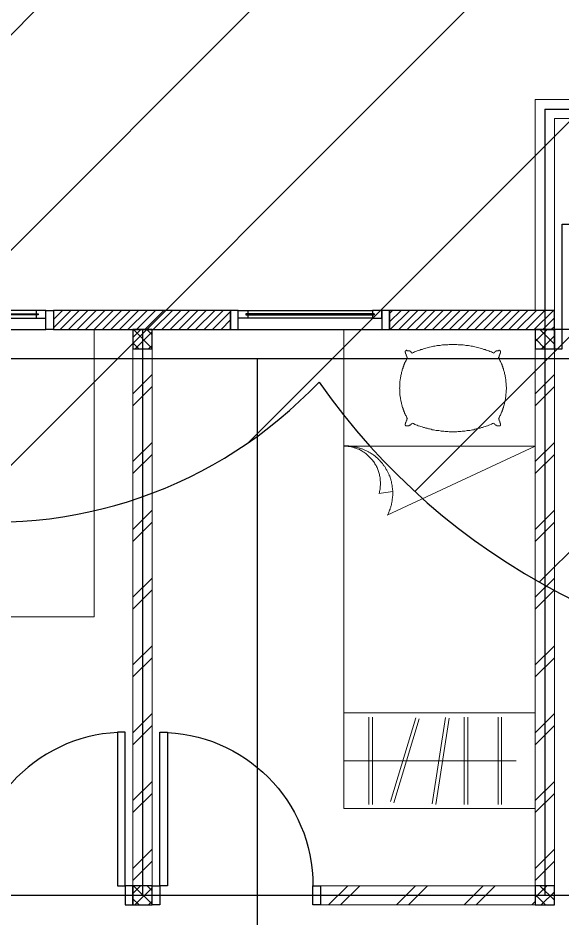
# Model space of a CAD drawing. Header units: millimetres. Extents: x -324 to 75, y -297 to 74.
# Drawn here: x -62.776 to -59.936, y 10.522 to 15.221 of the extents above; entities that cross this region are included whole.
import ezdxf

# ---------------------------------------------------------------- set-up
doc = ezdxf.new("R2010")
doc.units = ezdxf.units.MM
doc.layers.get('defpoints').update_dxf_attribs({"color": 1})
for name, color, linetype, lineweight in [('ars', 11, 'Continuous', 0), ('KOL', 1, 'Continuous', 30), ('KOLOM', 4, 'Continuous', 9), ('lan', 7, 'Continuous', 15), ('tem', 5, 'Continuous', 20)]:
    doc.layers.add(name, color=color, linetype=linetype, lineweight=lineweight)
doc.layers.add('as', color=1, linetype='Continuous', plot=False)
doc.layers.add('Kusen', color=30, linetype='Continuous')
pattern_1 = [(45, (517.045883, -325.731844), (-0.0220970869, 0.0220970869), [])]

# ---------------------------------------------------------------- blocks, each defined once
blk = doc.blocks.new('T. J1')
at = {"layer": 'Kusen'}
for p, q in [((-0.7188, 0.1), (-0.0688, 0.1)), ((0.7212, 0.1), (0.0712, 0.1)), ((-0.0688, 0.06), (-0.7188, 0.06)), ((0.0712, 0.06), (0.7212, 0.06)), ((-0.0188, 0), (-0.7688, 0)), ((0.0212, 0), (0.7712, 0))]:
    blk.add_line(p, q, dxfattribs=at)
for points in [[(-0.8088, 0), (-0.7688, 0), (-0.7688, 0.1), (-0.8088, 0.1)], [(-0.0188, 0), (0.0212, 0), (0.0212, 0.1), (-0.0188, 0.1)], [(0.8112, 0), (0.7712, 0), (0.7712, 0.1), (0.8112, 0.1)]]:
    blk.add_lwpolyline(points, close=True, dxfattribs=at)
for points in [[(-0.7188, 0.0775), (-0.7188, 0.06), (-0.7688, 0.06), (-0.7688, 0.1), (-0.7188, 0.1), (-0.7188, 0.0825), (-0.7288, 0.0825), (-0.7288, 0.0775), (-0.7188, 0.0775)], [(-0.0688, 0.0775), (-0.0688, 0.06), (-0.0188, 0.06), (-0.0188, 0.1), (-0.0688, 0.1), (-0.0688, 0.0825), (-0.0588, 0.0825), (-0.0588, 0.0775), (-0.0688, 0.0775)], [(0.0712, 0.0775), (0.0712, 0.06), (0.0212, 0.06), (0.0212, 0.1), (0.0712, 0.1), (0.0712, 0.0825), (0.0612, 0.0825), (0.0612, 0.0775), (0.0712, 0.0775)], [(0.7212, 0.0775), (0.7212, 0.06), (0.7712, 0.06), (0.7712, 0.1), (0.7212, 0.1), (0.7212, 0.0825), (0.7312, 0.0825), (0.7312, 0.0775), (0.7212, 0.0775)]]:
    blk.add_lwpolyline(points, dxfattribs=at)
at = {"layer": 'Kusen', "color": 141}
for points in [[(-0.7288, 0.0775), (-0.0588, 0.0775), (-0.0588, 0.0825), (-0.7288, 0.0825)], [(0.7312, 0.0775), (0.0612, 0.0775), (0.0612, 0.0825), (0.7312, 0.0825)]]:
    blk.add_lwpolyline(points, close=True, dxfattribs=at)
blk = doc.blocks.new('T. J2')
at = {"layer": 'Kusen'}
for p, q in [((-0.3692, 0.1), (0.2808, 0.1)), ((0.2808, 0.06), (-0.3692, 0.06)), ((-0.4192, 0), (0.3308, 0))]:
    blk.add_line(p, q, dxfattribs=at)
for points in [[(-0.4592, 0), (-0.4192, 0), (-0.4192, 0.1), (-0.4592, 0.1)], [(0.3308, 0), (0.3708, 0), (0.3708, 0.1), (0.3308, 0.1)]]:
    blk.add_lwpolyline(points, close=True, dxfattribs=at)
for points in [[(-0.3692, 0.0775), (-0.3692, 0.06), (-0.4192, 0.06), (-0.4192, 0.1), (-0.3692, 0.1), (-0.3692, 0.0825), (-0.3792, 0.0825), (-0.3792, 0.0775), (-0.3692, 0.0775)], [(0.2808, 0.0775), (0.2808, 0.06), (0.3308, 0.06), (0.3308, 0.1), (0.2808, 0.1), (0.2808, 0.0825), (0.2908, 0.0825), (0.2908, 0.0775), (0.2808, 0.0775)]]:
    blk.add_lwpolyline(points, dxfattribs=at)
at = {"layer": 'Kusen', "color": 141}
blk.add_lwpolyline([(-0.3792, 0.0775), (0.2908, 0.0775), (0.2908, 0.0825), (-0.3792, 0.0825)], close=True, dxfattribs=at)
blk = doc.blocks.new('P.80')
at = {"layer": 'Kusen'}
for points in [[(-69.8094, -74.8368), (-69.7694, -74.8368), (-69.7694, -74.0368), (-69.8094, -74.0368)], [(-70.6094, -74.9368), (-70.5694, -74.9368), (-70.5694, -74.8368), (-70.6094, -74.8368)], [(-69.7694, -74.9368), (-69.7294, -74.9368), (-69.7294, -74.8368), (-69.7694, -74.8368)]]:
    blk.add_lwpolyline(points, close=True, dxfattribs=at)
blk.add_arc((-69.7694, -74.8368), 0.8, 90, 180, dxfattribs=at)
blk = doc.blocks.new('P.60')
at = {"layer": 'Kusen'}
for points in [[(1472.8348, 997.5354), (1472.8748, 997.5354), (1472.8748, 997.4354), (1472.8348, 997.4354)], [(1473.4748, 997.5354), (1473.5148, 997.5354), (1473.5148, 997.4354), (1473.4748, 997.4354)], [(1472.8748, 996.8854), (1472.9148, 996.8854), (1472.9148, 997.4354), (1472.8748, 997.4354)]]:
    blk.add_lwpolyline(points, close=True, dxfattribs=at)
blk.add_arc((1472.8948, 997.4658), 0.5808, 268.0266, 356.9943, dxfattribs=at)
blk = doc.blocks.new('K 10.10')
at = {"layer": 'ars'}
h = blk.add_hatch(dxfattribs=at)
h.set_pattern_fill('_USER', color=256, scale=0.05, angle=45, double=1, pattern_type=0)
h.set_pattern_definition([(45, (0, 0), (-0.035355339, 0.035355339), []), (135, (0, 0), (-0.035355339, -0.035355339), [])])
h.paths.add_polyline_path([(1560.5383, 1380.4069), (1560.6383, 1380.4069), (1560.6383, 1380.5069), (1560.5383, 1380.5069)])
at = {"layer": 'KOL'}
blk.add_lwpolyline([(1560.5383, 1380.4069), (1560.6383, 1380.4069), (1560.6383, 1380.5069), (1560.5383, 1380.5069)], close=True, dxfattribs=at)
blk = doc.blocks.new('BED2')
blk.add_lwpolyline([(-0.4994, 1.9988), (0.4994, 1.9988), (0.4994, 0), (-0.4994, 0)], close=True)
for points in [[(0.4994, 1.9988), (0.4994, 0)], [(-0.1435, 1.8765), (-0.1435, 1.8765), (-0.1435, 1.8765), (-0.1447, 1.8765), (-0.1447, 1.8777), (-0.1447, 1.8789), (-0.1471, 1.8789), (-0.1471, 1.8814), (-0.1495, 1.8814), (-0.1495, 1.8826), (-0.1495, 1.8826), (-0.1495, 1.8838), (-0.1519, 1.8838), (-0.1519, 1.8862), (-0.1556, 1.8862), (-0.1556, 1.8874), (-0.158, 1.8874), (-0.158, 1.8886), (-0.1592, 1.8886), (-0.1592, 1.8886), (-0.1689, 1.8886), (-0.1689, 1.8898), (-0.1701, 1.8898), (-0.1701, 1.891), (-0.1737, 1.891), (-0.1737, 1.8898), (-0.1737, 1.8898), (-0.1737, 1.8886), (-0.1774, 1.8886), (-0.1774, 1.8886), (-0.1774, 1.8886), (-0.1774, 1.8862), (-0.1786, 1.8862), (-0.1786, 1.8789), (-0.1774, 1.8789), (-0.1774, 1.8765), (-0.1774, 1.8765), (-0.1774, 1.8729), (-0.1762, 1.8729), (-0.1762, 1.8705), (-0.1749, 1.8705), (-0.1749, 1.868), (-0.1737, 1.868), (-0.1737, 1.8668), (-0.1737, 1.8668), (-0.1737, 1.8632), (-0.1725, 1.8632), (-0.1725, 1.8608), (-0.1713, 1.8608), (-0.1713, 1.8571), (-0.1713, 1.8571), (-0.1713, 1.8559), (-0.1701, 1.8559), (-0.1701, 1.8547), (-0.1689, 1.8547), (-0.1689, 1.8523), (-0.1677, 1.8523)], [(0.2827, 1.8765), (0.2766, 1.8789), (0.2706, 1.8826), (0.2633, 1.885), (0.2573, 1.8874), (0.2512, 1.8898), (0.2439, 1.8923), (0.2379, 1.8947), (0.2306, 1.8959), (0.2246, 1.8983), (0.2185, 1.9007), (0.2113, 1.9019), (0.2052, 1.9044), (0.1979, 1.9056), (0.1919, 1.9068), (0.1846, 1.9092), (0.1786, 1.9104), (0.1713, 1.9116), (0.1653, 1.9128), (0.158, 1.914), (0.1519, 1.9153), (0.1447, 1.9165), (0.1374, 1.9165), (0.1314, 1.9177), (0.1241, 1.9189), (0.118, 1.9189), (0.1108, 1.9201), (0.1047, 1.9201), (0.0975, 1.9201), (0.0902, 1.9213), (0.0841, 1.9213), (0.0769, 1.9213), (0.0708, 1.9213), (0.0636, 1.9213), (0.0563, 1.9213), (0.0502, 1.9213), (0.043, 1.9201), (0.0369, 1.9201), (0.0297, 1.9201), (0.0224, 1.9189), (0.0163, 1.9189), (0.0091, 1.9177), (0.003, 1.9165), (-0.0042, 1.9165), (-0.0115, 1.9153), (-0.0176, 1.914), (-0.0248, 1.9128), (-0.0309, 1.9116), (-0.0381, 1.9104), (-0.0442, 1.9092), (-0.0515, 1.9068), (-0.0575, 1.9056), (-0.0648, 1.9044), (-0.0708, 1.9019), (-0.0781, 1.9007), (-0.0841, 1.8983), (-0.0902, 1.8959), (-0.0975, 1.8947), (-0.1035, 1.8923), (-0.1108, 1.8898), (-0.1168, 1.8874), (-0.1229, 1.885), (-0.1301, 1.8826), (-0.1362, 1.8789), (-0.1423, 1.8765)], [(0.3081, 1.8523), (0.3081, 1.8523), (0.3081, 1.8547), (0.3093, 1.8547), (0.3093, 1.8559), (0.3105, 1.8559), (0.3105, 1.8571), (0.3117, 1.8571), (0.3117, 1.8608), (0.3117, 1.8608), (0.3117, 1.8632), (0.313, 1.8632), (0.313, 1.8668), (0.3142, 1.8668), (0.3142, 1.868), (0.3142, 1.868), (0.3142, 1.8705), (0.3154, 1.8705), (0.3154, 1.8729), (0.3166, 1.8729), (0.3166, 1.8765), (0.3178, 1.8765), (0.3178, 1.8789), (0.3178, 1.8789), (0.3178, 1.8862), (0.3178, 1.8862), (0.3178, 1.8886), (0.3166, 1.8886), (0.3166, 1.8886), (0.3142, 1.8886), (0.3142, 1.8898), (0.313, 1.8898), (0.313, 1.891), (0.3093, 1.891), (0.3093, 1.8898), (0.3081, 1.8898), (0.3081, 1.8886), (0.2996, 1.8886), (0.2996, 1.8886), (0.2972, 1.8886), (0.2972, 1.8874), (0.296, 1.8874), (0.296, 1.8862), (0.2924, 1.8862), (0.2924, 1.8838), (0.29, 1.8838), (0.29, 1.8826), (0.2887, 1.8826), (0.2887, 1.8814), (0.2863, 1.8814), (0.2863, 1.8789), (0.2851, 1.8789), (0.2851, 1.8777), (0.2839, 1.8777), (0.2839, 1.8765), (0.2839, 1.8765), (0.2839, 1.8765), (0.2827, 1.8765)], [(-0.1677, 1.8523), (-0.1701, 1.8475), (-0.1725, 1.8426), (-0.1749, 1.8378), (-0.1774, 1.8329), (-0.1798, 1.8293), (-0.1822, 1.8245), (-0.1834, 1.8196), (-0.1858, 1.8148), (-0.187, 1.8099), (-0.1895, 1.8051), (-0.1907, 1.799), (-0.1931, 1.7942), (-0.1943, 1.7893), (-0.1955, 1.7845), (-0.1967, 1.7797), (-0.1979, 1.7748), (-0.1992, 1.77), (-0.2004, 1.7651), (-0.2016, 1.7591), (-0.2028, 1.7542), (-0.204, 1.7494), (-0.204, 1.7446), (-0.2052, 1.7397), (-0.2052, 1.7349), (-0.2064, 1.7288), (-0.2064, 1.724), (-0.2076, 1.7191), (-0.2076, 1.7143), (-0.2076, 1.7082), (-0.2076, 1.7034), (-0.2076, 1.6985), (-0.2088, 1.6937), (-0.2076, 1.6877), (-0.2076, 1.6828), (-0.2076, 1.678), (-0.2076, 1.6731), (-0.2076, 1.6683), (-0.2064, 1.6622), (-0.2064, 1.6574), (-0.2052, 1.6525), (-0.2052, 1.6477), (-0.204, 1.6429), (-0.204, 1.6368), (-0.2028, 1.632), (-0.2016, 1.6271), (-0.2004, 1.6223), (-0.1992, 1.6174), (-0.1979, 1.6126), (-0.1967, 1.6065), (-0.1955, 1.6017), (-0.1943, 1.5969), (-0.1931, 1.592), (-0.1907, 1.5872), (-0.1895, 1.5823), (-0.187, 1.5775), (-0.1858, 1.5726), (-0.1834, 1.5678), (-0.1822, 1.563), (-0.1798, 1.5581), (-0.1774, 1.5533), (-0.1749, 1.5484), (-0.1725, 1.5436), (-0.1701, 1.5387), (-0.1677, 1.5339)], [(0.3081, 1.5339), (0.3105, 1.5387), (0.313, 1.5436), (0.3154, 1.5484), (0.3178, 1.5533), (0.3202, 1.5581), (0.3226, 1.563), (0.3238, 1.5678), (0.3263, 1.5726), (0.3275, 1.5775), (0.3299, 1.5823), (0.3311, 1.5872), (0.3335, 1.592), (0.3347, 1.5969), (0.336, 1.6017), (0.3372, 1.6065), (0.3384, 1.6126), (0.3396, 1.6174), (0.3408, 1.6223), (0.342, 1.6271), (0.3432, 1.632), (0.3444, 1.6368), (0.3444, 1.6429), (0.3456, 1.6477), (0.3456, 1.6525), (0.3469, 1.6574), (0.3469, 1.6622), (0.3481, 1.6683), (0.3481, 1.6731), (0.3481, 1.678), (0.3481, 1.6828), (0.3493, 1.6889), (0.3493, 1.6937), (0.3493, 1.6985), (0.3481, 1.7034), (0.3481, 1.7082), (0.3481, 1.7143), (0.3481, 1.7191), (0.3469, 1.724), (0.3469, 1.7288), (0.3456, 1.7349), (0.3456, 1.7397), (0.3444, 1.7446), (0.3444, 1.7494), (0.3432, 1.7542), (0.342, 1.7591), (0.3408, 1.7651), (0.3396, 1.77), (0.3384, 1.7748), (0.3372, 1.7797), (0.336, 1.7845), (0.3347, 1.7893), (0.3335, 1.7942), (0.3311, 1.799), (0.3299, 1.8051), (0.3275, 1.8099), (0.3263, 1.8148), (0.3238, 1.8196), (0.3226, 1.8245), (0.3202, 1.8293), (0.3178, 1.8329), (0.3154, 1.8378), (0.313, 1.8426), (0.3105, 1.8475), (0.3081, 1.8523)], [(-0.1677, 1.5339), (-0.1689, 1.5339), (-0.1689, 1.5327), (-0.1701, 1.5327), (-0.1701, 1.5303), (-0.1713, 1.5303), (-0.1713, 1.5278), (-0.1713, 1.5278), (-0.1713, 1.5254), (-0.1725, 1.5254), (-0.1725, 1.523), (-0.1737, 1.523), (-0.1737, 1.5206), (-0.1737, 1.5206), (-0.1737, 1.5182), (-0.1749, 1.5182), (-0.1749, 1.5169), (-0.1762, 1.5169), (-0.1762, 1.5145), (-0.1774, 1.5145), (-0.1774, 1.5097), (-0.1774, 1.5097), (-0.1774, 1.5073), (-0.1786, 1.5073), (-0.1786, 1.5), (-0.1774, 1.5), (-0.1774, 1.4988), (-0.1774, 1.4988), (-0.1774, 1.4976), (-0.1737, 1.4976), (-0.1737, 1.4964), (-0.1737, 1.4964), (-0.1737, 1.4964), (-0.1701, 1.4964), (-0.1701, 1.4964), (-0.1689, 1.4964), (-0.1689, 1.4976), (-0.1592, 1.4976), (-0.1592, 1.4988), (-0.158, 1.4988), (-0.158, 1.5), (-0.1556, 1.5), (-0.1556, 1.5), (-0.1519, 1.5), (-0.1519, 1.5024), (-0.1495, 1.5024), (-0.1495, 1.5048), (-0.1495, 1.5048), (-0.1495, 1.5061), (-0.1471, 1.5061), (-0.1471, 1.5073), (-0.1447, 1.5073), (-0.1447, 1.5085), (-0.1447, 1.5085), (-0.1435, 1.5085), (-0.1435, 1.5097), (-0.1435, 1.5097)], [(-0.1423, 1.5109), (-0.1362, 1.5085), (-0.1289, 1.5048), (-0.1229, 1.5024), (-0.1168, 1.5), (-0.1108, 1.4976), (-0.1035, 1.4952), (-0.0975, 1.4939), (-0.0902, 1.4915), (-0.0841, 1.4891), (-0.0781, 1.4879), (-0.0708, 1.4855), (-0.0648, 1.4843), (-0.0575, 1.4818), (-0.0515, 1.4806), (-0.0442, 1.4794), (-0.0381, 1.477), (-0.0309, 1.4758), (-0.0248, 1.4746), (-0.0176, 1.4734), (-0.0115, 1.4722), (-0.0042, 1.4722), (0.003, 1.4709), (0.0091, 1.4697), (0.0163, 1.4685), (0.0224, 1.4685), (0.0297, 1.4673), (0.0369, 1.4673), (0.043, 1.4673), (0.0502, 1.4661), (0.0563, 1.4661), (0.0636, 1.4661), (0.0708, 1.4661), (0.0769, 1.4661), (0.0841, 1.4661), (0.0902, 1.4661), (0.0975, 1.4673), (0.1047, 1.4673), (0.1108, 1.4673), (0.118, 1.4685), (0.1241, 1.4685), (0.1314, 1.4697), (0.1386, 1.4709), (0.1447, 1.4722), (0.1519, 1.4722), (0.158, 1.4734), (0.1653, 1.4746), (0.1713, 1.4758), (0.1786, 1.477), (0.1846, 1.4794), (0.1919, 1.4806), (0.1979, 1.4818), (0.2052, 1.4843), (0.2113, 1.4855), (0.2185, 1.4879), (0.2246, 1.4891), (0.2306, 1.4915), (0.2379, 1.4939), (0.2439, 1.4952), (0.2512, 1.4976), (0.2573, 1.5), (0.2633, 1.5024), (0.2706, 1.5061), (0.2766, 1.5085), (0.2827, 1.5109)], [(0.2827, 1.5097), (0.2839, 1.5097)], [(0.2839, 1.5097), (0.2839, 1.5085), (0.2839, 1.5085), (0.2839, 1.5085), (0.2851, 1.5085), (0.2851, 1.5073), (0.2863, 1.5073), (0.2863, 1.5061), (0.2887, 1.5061), (0.2887, 1.5048), (0.29, 1.5048), (0.29, 1.5024), (0.2924, 1.5024), (0.2924, 1.5), (0.296, 1.5), (0.296, 1.5), (0.2972, 1.5), (0.2972, 1.4988), (0.2996, 1.4988), (0.2996, 1.4976), (0.3081, 1.4976), (0.3081, 1.4964), (0.3093, 1.4964), (0.3093, 1.4964), (0.313, 1.4964), (0.313, 1.4964), (0.3142, 1.4964), (0.3142, 1.4976), (0.3166, 1.4976), (0.3166, 1.4988), (0.3178, 1.4988), (0.3178, 1.5), (0.3178, 1.5), (0.3178, 1.5073), (0.3178, 1.5073), (0.3178, 1.5097), (0.3166, 1.5097), (0.3166, 1.5145), (0.3154, 1.5145), (0.3154, 1.5169), (0.3142, 1.5169), (0.3142, 1.5182), (0.3142, 1.5182), (0.3142, 1.5206), (0.313, 1.5206), (0.313, 1.523), (0.3117, 1.523), (0.3117, 1.5254), (0.3117, 1.5254), (0.3117, 1.5278), (0.3105, 1.5278), (0.3105, 1.5303), (0.3093, 1.5303), (0.3093, 1.5327), (0.3081, 1.5327), (0.3081, 1.5339), (0.3081, 1.5339)], [(-0.3154, 1.1441), (-0.3142, 1.1501), (-0.313, 1.155), (-0.3117, 1.161), (-0.3105, 1.1659), (-0.3105, 1.1719), (-0.3093, 1.1768), (-0.3093, 1.1828), (-0.3081, 1.1877), (-0.3081, 1.1937), (-0.3081, 1.1998), (-0.3081, 1.2046), (-0.3093, 1.2107), (-0.3093, 1.2155), (-0.3105, 1.2215), (-0.3105, 1.2264), (-0.3117, 1.2324), (-0.313, 1.2373), (-0.3142, 1.2433), (-0.3154, 1.2482), (-0.3166, 1.253), (-0.319, 1.2591), (-0.3202, 1.2639), (-0.3226, 1.2688), (-0.3238, 1.2748), (-0.3263, 1.2797), (-0.3287, 1.2845), (-0.3311, 1.2893), (-0.3347, 1.2942), (-0.3372, 1.299), (-0.3396, 1.3039), (-0.3432, 1.3087), (-0.3469, 1.3136), (-0.3505, 1.3172), (-0.3541, 1.322), (-0.3577, 1.3257), (-0.3614, 1.3305), (-0.365, 1.3341), (-0.3686, 1.3378), (-0.3735, 1.3426), (-0.3771, 1.3462), (-0.3808, 1.3499), (-0.3856, 1.3523), (-0.3904, 1.3559), (-0.3953, 1.3596), (-0.3989, 1.362), (-0.4038, 1.3644), (-0.4086, 1.368), (-0.4134, 1.3705), (-0.4183, 1.3729), (-0.4231, 1.3753), (-0.4292, 1.3777), (-0.434, 1.3789), (-0.4389, 1.3814), (-0.4437, 1.3826), (-0.4498, 1.385), (-0.4546, 1.3862), (-0.4607, 1.3874), (-0.4655, 1.3886), (-0.4715, 1.3898), (-0.4764, 1.3898), (-0.4824, 1.391), (-0.4873, 1.391), (-0.4933, 1.3923), (-0.4994, 1.3923)], [(-0.2718, 1.0315), (-0.2706, 1.0351), (-0.2682, 1.0387), (-0.2669, 1.0424), (-0.2645, 1.046), (-0.2633, 1.0496), (-0.2621, 1.0533), (-0.2609, 1.0581), (-0.2585, 1.0617), (-0.2573, 1.0654), (-0.2561, 1.069), (-0.2548, 1.0726), (-0.2536, 1.0763), (-0.2524, 1.0811), (-0.2512, 1.0847), (-0.2512, 1.0884), (-0.25, 1.092), (-0.2488, 1.0956), (-0.2488, 1.1005), (-0.2476, 1.1041), (-0.2464, 1.1077), (-0.2464, 1.1114), (-0.2464, 1.1162), (-0.2452, 1.1199), (-0.2452, 1.1235), (-0.2452, 1.1283), (-0.2439, 1.132), (-0.2439, 1.1356), (-0.2439, 1.1392), (-0.2439, 1.1441), (-0.2439, 1.1477), (-0.2439, 1.1513), (-0.2439, 1.1562), (-0.2439, 1.1598), (-0.2452, 1.1634), (-0.2452, 1.1671), (-0.2452, 1.1719), (-0.2464, 1.1755), (-0.2464, 1.1792), (-0.2464, 1.1828), (-0.2476, 1.1877), (-0.2488, 1.1913), (-0.2488, 1.1949), (-0.25, 1.1985), (-0.2512, 1.2034), (-0.2512, 1.207), (-0.2524, 1.2107), (-0.2536, 1.2143), (-0.2548, 1.2179), (-0.2561, 1.2228), (-0.2573, 1.2264), (-0.2585, 1.23), (-0.2597, 1.2337), (-0.2621, 1.2373), (-0.2633, 1.2409), (-0.2645, 1.2446), (-0.2657, 1.2482), (-0.2682, 1.2518), (-0.2694, 1.2554), (-0.2718, 1.2591), (-0.273, 1.2627), (-0.2754, 1.2663), (-0.2778, 1.27), (-0.2803, 1.2736), (-0.2815, 1.2772), (-0.2839, 1.2809), (-0.2863, 1.2845), (-0.2887, 1.2869), (-0.2912, 1.2906), (-0.2936, 1.2942), (-0.296, 1.2966), (-0.2984, 1.3002), (-0.3008, 1.3039), (-0.3033, 1.3063), (-0.3057, 1.3099), (-0.3093, 1.3123), (-0.3117, 1.316), (-0.3142, 1.3184), (-0.3178, 1.3208), (-0.3202, 1.3245), (-0.3226, 1.3269), (-0.3263, 1.3293), (-0.3287, 1.3317), (-0.3323, 1.3354), (-0.3347, 1.3378), (-0.3384, 1.3402), (-0.342, 1.3426), (-0.3444, 1.345), (-0.3481, 1.3475), (-0.3517, 1.3487), (-0.3541, 1.3511), (-0.3577, 1.3535), (-0.3614, 1.3559), (-0.365, 1.3584), (-0.3686, 1.3596), (-0.3711, 1.362), (-0.3747, 1.3632), (-0.3783, 1.3656), (-0.382, 1.3668), (-0.3856, 1.3692), (-0.3892, 1.3705), (-0.3929, 1.3717), (-0.3965, 1.3741), (-0.4001, 1.3753), (-0.4038, 1.3765), (-0.4074, 1.3777), (-0.411, 1.3789), (-0.4159, 1.3801), (-0.4195, 1.3814), (-0.4231, 1.3826), (-0.4268, 1.3838), (-0.4304, 1.385), (-0.4352, 1.3862), (-0.4389, 1.3862), (-0.4425, 1.3874), (-0.4461, 1.3886), (-0.451, 1.3886), (-0.4546, 1.3898), (-0.4582, 1.3898), (-0.4619, 1.391), (-0.4667, 1.391), (-0.4703, 1.391), (-0.474, 1.3923), (-0.4788, 1.3923), (-0.4824, 1.3923), (-0.4873, 1.3923), (-0.4909, 1.3923), (-0.4946, 1.3923), (-0.4994, 1.3923)], [(-0.4994, 1.391), (0.4994, 1.391)], [(0.4994, 1.391), (-0.273, 1.0315)], [(-0.2439, 1.1538), (-0.3166, 1.1441)], [(-0.4994, 0), (0.4994, 0)], [(0.4994, -0.4988), (-0.4994, -0.4988), (-0.4994, 0), (0.4994, 0), (0.4994, -0.4988)], [(-0.3686, -0.0218), (-0.3686, -0.477)], [(-0.3505, -0.477), (-0.3505, -0.0218)], [(-0.1241, -0.0254), (-0.2561, -0.4613)], [(-0.2391, -0.4685), (-0.1071, -0.0315)], [(0.0309, -0.0242), (-0.0381, -0.4746)], [(-0.02, -0.477), (0.0502, -0.0266)], [(0.1289, -0.0218), (0.1289, -0.477)], [(0.1471, -0.477), (0.1471, -0.0218)], [(0.3057, -0.0218), (0.3057, -0.477)], [(0.3238, -0.477), (0.3238, -0.0218)], [(0.4001, -0.2494), (-0.4994, -0.2494)]]:
    blk.add_lwpolyline(points)
blk = doc.blocks.new('BED1')
at = {"color": 0, "linetype": 'Continuous'}
for points in [[(1.9976, 0), (1.9976, 1.4976), (0, 1.4976), (0, 0), (1.9976, 0)], [(1.5484, 1.0993), (1.1489, 1.0993), (1.1489, 1.4976), (1.5484, 1.0993)], [(1.9346, 1.3656), (1.9443, 1.2458), (1.9467, 1.1259), (1.9467, 1.0061), (1.9443, 0.8862), (1.9346, 0.7663), (1.707, 0.7809), (1.586, 0.7663), (1.6017, 1.1404), (1.586, 1.3656), (1.8717, 1.3426), (1.9346, 1.3656)], [(1.4492, 1.0993), (1.4492, 0)], [(1.5484, 1.0993), (1.5484, 0)], [(1.9298, 0.1235), (1.7724, 0.138), (1.5799, 0.1235), (1.5981, 0.2833), (1.5799, 0.7228), (1.6634, 0.7094), (1.9298, 0.7228)], [(1.9298, 0.1235), (1.931, 0.1332), (1.9322, 0.1429), (1.9334, 0.1513), (1.9346, 0.161), (1.9346, 0.1707), (1.9358, 0.1804), (1.937, 0.1889), (1.9383, 0.1985), (1.9383, 0.2082), (1.9395, 0.2179), (1.9407, 0.2264), (1.9407, 0.2361), (1.9419, 0.2458), (1.9419, 0.2542), (1.9431, 0.2639), (1.9431, 0.2736), (1.9443, 0.2833), (1.9443, 0.2918), (1.9455, 0.3015), (1.9455, 0.3111), (1.9455, 0.3208), (1.9467, 0.3293), (1.9467, 0.339), (1.9467, 0.3487), (1.9467, 0.3584), (1.9479, 0.3668), (1.9479, 0.3765), (1.9479, 0.3862), (1.9479, 0.3959), (1.9479, 0.4044), (1.9479, 0.414), (1.9479, 0.4237), (1.9479, 0.4334), (1.9479, 0.4419), (1.9479, 0.4516), (1.9479, 0.4613), (1.9479, 0.4709), (1.9479, 0.4794), (1.9467, 0.4891), (1.9467, 0.4988), (1.9467, 0.5085), (1.9467, 0.5169), (1.9455, 0.5266), (1.9455, 0.5363), (1.9455, 0.546), (1.9443, 0.5545), (1.9443, 0.5642), (1.9431, 0.5738), (1.9431, 0.5835), (1.9419, 0.592), (1.9419, 0.6017), (1.9407, 0.6114), (1.9407, 0.6199), (1.9395, 0.6295), (1.9383, 0.6392), (1.9383, 0.6489), (1.937, 0.6574), (1.9358, 0.6671), (1.9346, 0.6768), (1.9346, 0.6864), (1.9334, 0.6949), (1.9322, 0.7046), (1.931, 0.7143), (1.9298, 0.7228)]]:
    blk.add_lwpolyline(points, dxfattribs=at)
blk = doc.blocks.new('typikal-1a')
at = {"layer": 'as'}
for p, q in [((0, 2.8), (6.2, 2.8)), ((2.5, -0.15), (2.5, 2.8)), ((4.6, -1.3), (4.6, 2.8)), ((4.6, -1.3), (6.2, -1.3))]:
    blk.add_line(p, q, dxfattribs=at)
at = {"layer": 'KOL'}
for points in [[(2.035, -0.15), (2.96, -0.15), (2.96, -0.25), (2.035, -0.25)], [(3.79, -0.15), (4.65, -0.15), (4.65, -0.25), (3.79, -0.25)]]:
    blk.add_lwpolyline(points, close=True, dxfattribs=at)
at = {"layer": 'lan'}
for p, q in [((4.55, -0.25), (4.55, -1.35)), ((4.65, -0.25), (4.65, -1.25)), ((4.65, -1.25), (6.15, -1.25)), ((4.55, -1.35), (6.2, -1.35))]:
    blk.add_line(p, q, dxfattribs=at)
at = {"layer": 'tem'}
for points in [[(4.55, 2.75), (3.43, 2.75), (3.43, 2.85), (4.55, 2.85)], [(2.45, 2.75), (2.55, 2.75), (2.55, -0.05), (2.45, -0.05)], [(4.55, 2.75), (4.65, 2.75), (4.65, -0.05), (4.55, -0.05)]]:
    blk.add_lwpolyline(points, close=True, dxfattribs=at)
at = {"layer": 'ars', "xscale": -1, "rotation": 180}
blk.add_blockref('BED2', (4.0506, 1.8488), dxfattribs=at)
at = {"layer": 'ars', "rotation": 180}
blk.add_blockref('BED1', (2.2476, 1.3476), dxfattribs=at)
at = {"layer": 'KOLOM', "extrusion": (0, 0, -1), "zscale": -1}
for p in [(-1563.0883, -1377.6569), (-1565.1883, -1377.6569), (-1563.0883, -1380.5569), (-1565.1883, -1380.5569)]:
    blk.add_blockref('K 10.10', p, dxfattribs=at)
at = {"layer": 'Kusen', "xscale": -1, "rotation": 180}
for name, p in [('P.80', (72.1794, -72.0868)), ('T. J1', (1.2238, -0.15)), ('T. J2', (3.4192, -0.15))]:
    blk.add_blockref(name, p, dxfattribs=at)
at = {"layer": 'Kusen', "rotation": 180}
blk.add_blockref('P.80', (-67.1794, -72.0868), dxfattribs=at)
at = {"layer": 'Kusen'}
blk.add_blockref('P.60', (-1468.1848, -997.5854), dxfattribs=at)
blk = doc.blocks.new('A-2')
at = {"layer": 'ars'}
h = blk.add_hatch(dxfattribs=at)
h.set_pattern_fill('ANSI31', color=256, scale=0.25, angle=180, style=0)
h.set_pattern_definition(pattern_1)
h.paths.add_polyline_path([(21.0022, 14.3677), (21.9272, 14.3677), (21.9272, 14.4677), (21.0022, 14.4677)])
h = blk.add_hatch(dxfattribs=at)
h.set_pattern_fill('ANSI31', color=256, scale=0.25, angle=180, style=0)
h.set_pattern_definition(pattern_1)
h.paths.add_polyline_path([(22.7572, 14.3677), (23.6172, 14.3677), (23.6172, 14.4677), (22.7572, 14.4677)])
h = blk.add_hatch(dxfattribs=at)
h.set_pattern_fill('TEMBOK', color=256, scale=0.25)
h.set_pattern_definition([(45, (43.49994, 0.1431), (-0.1767767, 0.1767767), []), (45, (43.56244, 0.1431), (-0.1767767, 0.1767767), [])])
h.paths.add_polyline_path([(21.5172, 11.4677), (21.4172, 11.4677), (21.4172, 14.2677), (21.5172, 14.2677)])
h = blk.add_hatch(dxfattribs=at)
h.set_pattern_fill('TEMBOK', color=256, scale=0.25)
h.set_pattern_definition([(45, (45.59994, 0.1431), (-0.1767767, 0.1767767), []), (45, (45.66244, 0.1431), (-0.1767767, 0.1767767), [])])
h.paths.add_polyline_path([(23.6172, 11.4677), (23.5172, 11.4677), (23.5172, 14.2677), (23.6172, 14.2677)])
h = blk.add_hatch(dxfattribs=at)
h.set_pattern_fill('TEMBOK', color=256, scale=0.25)
h.set_pattern_definition([(45, (46.47994, 0.1431), (-0.1767767, 0.1767767), []), (45, (46.54244, 0.1431), (-0.1767767, 0.1767767), [])])
h.paths.add_polyline_path([(22.3972, 11.3677), (23.5172, 11.3677), (23.5172, 11.4677), (22.3972, 11.4677)])
at = {"layer": 'as'}
for p, q in [((-36.8328, 14.2177), (37.5672, 14.2177)), ((22.0672, 1.1177), (22.0672, 14.2177))]:
    blk.add_line(p, q, dxfattribs=at)
at = {"layer": 'lan', "xscale": -1, "rotation": 180}
blk.add_blockref('typikal-1a', (18.9672, 14.2177), dxfattribs=at)

msp = doc.modelspace()

# ---------------------------------------------------------------- hatches: boundary and pattern name
at = {"layer": 'defpoints'}
h = msp.add_hatch(dxfattribs=at)
h.set_pattern_fill('ANSI31', color=2, scale=0.25, style=0)
h.set_pattern_definition([(45, (47.398, -23.9525), (-0.561266, 0.561266), [])])
edge = h.paths.add_edge_path()
edge.add_arc((-75.606, 17.353), 1.8475, 111.5995, 221.5995)
edge.add_arc((-74.9254, 16.3167), 2.0709, 185.2704, 295.2704)
edge.add_arc((-73.0243, 15.1562), 1.2417, 215, 325)
edge.add_arc((-68.3035, 16.6194), 4.2953, 210.4289, 320.4289)
edge.add_arc((-62.9023, 14.9289), 2.3373, 206.5782, 316.5782)
edge.add_arc((-58.3287, 15.3362), 3.5109, 215, 325)
edge.add_arc((-53.9797, 14.3538), 1.7983, 215, 325)
edge.add_arc((-50.4969, 14.7818), 2.4837, 215.9871, 325.9871)
edge.add_arc((-47.7647, 14.073), 0.9574, 225.2986, 335.2986)
edge.add_arc((-46.4705, 14.3357), 0.7871, 237.3676, 347.3676)
edge.add_arc((-44.8501, 15.335), 1.4487, 233.9595, 343.9595)
edge.add_arc((-43.5804, 15.6324), 0.7084, 279.9695, 389.9695)
edge.add_arc((-43.0752, 17.6341), 1.6514, 273.7659, 383.7659)
edge.add_arc((-44.9973, 17.3059), 3.5743, 16.1419, 126.1419)
edge.add_arc((-49.4974, 18.3086), 3.0448, 38.2225, 148.2225)
edge.add_arc((-54.8916, 17.9473), 3.4253, 35, 145)
edge.add_arc((-61.3239, 17.4772), 4.3681, 33.8774, 143.8774)
edge.add_arc((-70.2256, 15.5585), 7.0047, 39.90604, 149.90604)

# ---------------------------------------------------------------- linework, layer by layer
at = {"layer": 'defpoints', "color": 2}
msp.add_lwpolyline([(-76.2861, 19.0708, 0.520567), (-76.9875, 16.1265, 0.520567), (-74.0414, 14.444, 0.520567), (-72.0072, 14.444, 0.520567), (-64.9926, 13.8832, 0.520567), (-61.2047, 13.3224, 0.520567), (-55.4527, 13.3224, 0.520567), (-52.5066, 13.3224, 0.520567), (-48.4381, 13.3925, 0.520567), (-46.8949, 13.6729, 0.520567), (-45.7024, 14.1636, 0.520567), (-43.4578, 14.9347, 0.520567), (-42.9668, 15.9863, 0.520567), (-41.5638, 18.2997, 0.520567), (-47.1054, 20.1924, 0.520567), (-52.0857, 19.912, 0.520567), (-57.6974, 19.912, 0.520567), (-64.8523, 20.0522, 0.520567)], format="xyb", close=True, dxfattribs=at)

# ---------------------------------------------------------------- block references
msp.add_blockref('A-2', (-83.5933, -0.772))

doc.saveas('drawing.dxf')
